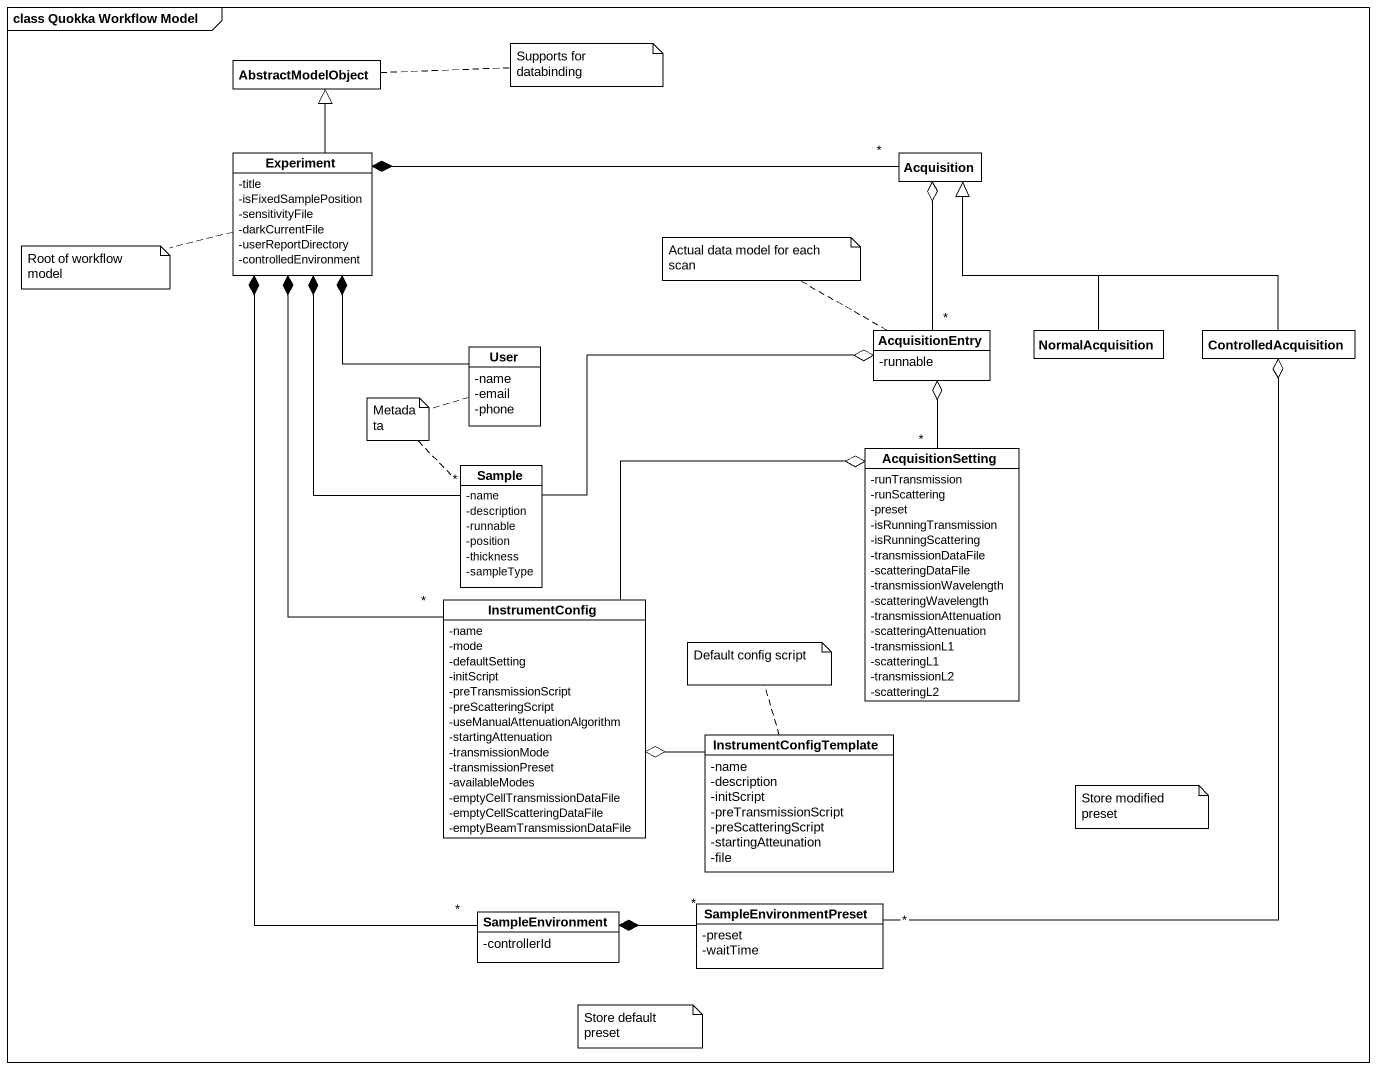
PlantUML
@startuml
mainframe class Quokka Workflow Model
hide circle
hide empty members
skinparam classAttributeIconSize 0
class AbstractModelObject
class Experiment {
  -title
  -isFixedSamplePosition
  -sensitivityFile
  -darkCurrentFile
  -userReportDirectory
  -controlledEnvironment
}
class Acquisition
class AcquisitionEntry {
  -runnable
}
class NormalAcquisition
class ControlledAcquisition
class User {
  -name
  -email
  -phone
}
class Sample {
  -name
  -description
  -runnable
  -position
  -thickness
  -sampleType
}
class AcquisitionSetting {
  -runTransmission
  -runScattering
  -preset
  -isRunningTransmission
  -isRunningScattering
  -transmissionDataFile
  -scatteringDataFile
  -transmissionWavelength
  -scatteringWavelength
  -transmissionAttenuation
  -scatteringAttenuation
  -transmissionL1
  -scatteringL1
  -transmissionL2
  -scatteringL2
}
class InstrumentConfig {
  -name
  -mode
  -defaultSetting
  -initScript
  -preTransmissionScript
  -preScatteringScript
  -useManualAttenuationAlgorithm
  -startingAttenuation
  -transmissionMode
  -transmissionPreset
  -availableModes
  -emptyCellTransmissionDataFile
  -emptyCellScatteringDataFile
  -emptyBeamTransmissionDataFile
}
class InstrumentConfigTemplate {
  -name
  -description
  -initScript
  -preTransmissionScript
  -preScatteringScript
  -startingAtteunation
  -file
}
class SampleEnvironment {
  -controllerId
}
class SampleEnvironmentPreset {
  -preset
  -waitTime
}
Experiment -up-|> AbstractModelObject
Experiment *-right- "*" Acquisition
Experiment *-- User
Experiment *-- "*" Sample
Experiment *-- "*" InstrumentConfig
Experiment *-- "*" SampleEnvironment
Acquisition o-- "*" AcquisitionEntry
AcquisitionEntry o-left- Sample
AcquisitionEntry o-- "*" AcquisitionSetting
NormalAcquisition -up-|> Acquisition
ControlledAcquisition -left-|> Acquisition
ControlledAcquisition o-- "*" SampleEnvironmentPreset
AcquisitionSetting o-left- InstrumentConfig
InstrumentConfig o-right- InstrumentConfigTemplate
SampleEnvironment *-right- "*" SampleEnvironmentPreset
note right of AbstractModelObject : Supports for databinding
note left of Experiment : Root of workflow model
note left of AcquisitionEntry : Actual data model for each scan
note as N4
  Metadata
end note
N4 .. User
N4 .. Sample
note top of InstrumentConfigTemplate : Default config script
note as N6
  Store modified preset
end note
note as N7
  Store default preset
end note
@enduml
